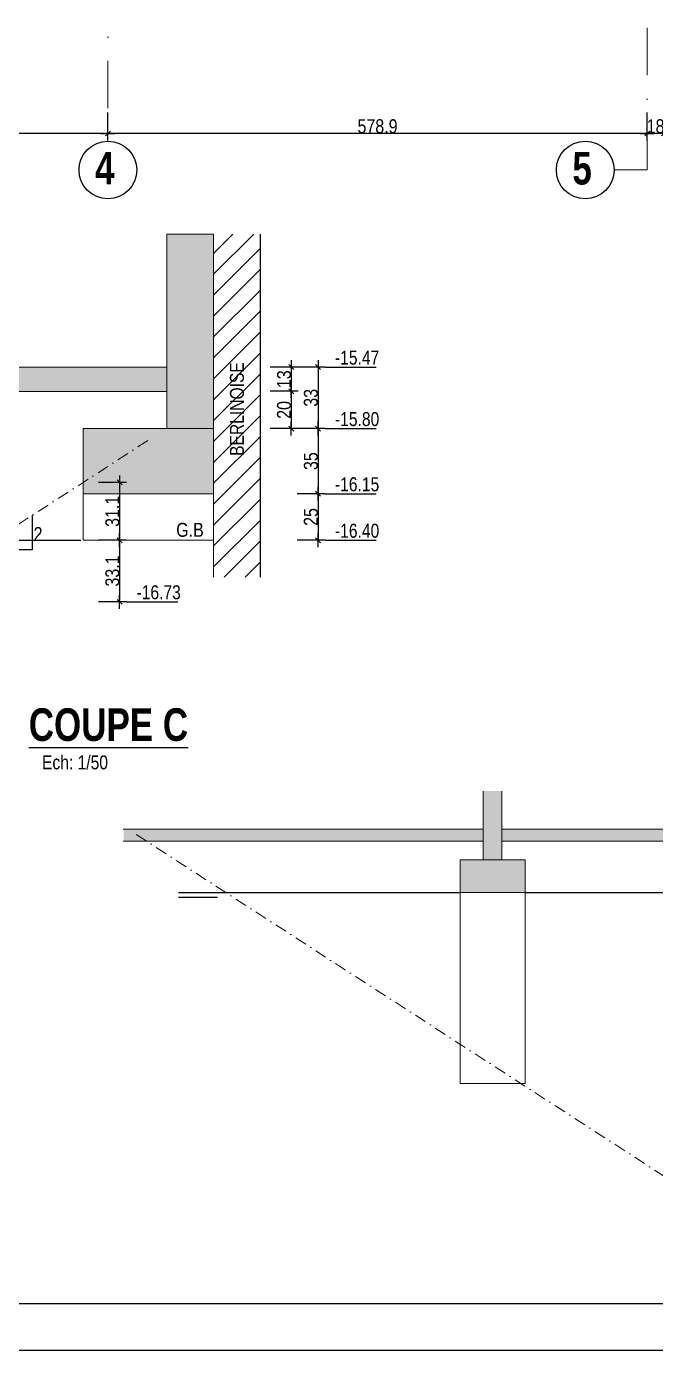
# Model space of a CAD drawing. Header units: centimetres. Extents: x 27441 to 36330, y -3271 to 929.
# Drawn here: x 29598 to 30273, y -3271 to -1849 of the extents above; entities that cross this region are included whole.
import ezdxf
from ezdxf.enums import TextEntityAlignment as Align

# ---------------------------------------------------------------- set-up
doc = ezdxf.new("R2010")
doc.units = ezdxf.units.CM
doc.header["$PDMODE"] = 1
doc.header["$PDSIZE"] = -2
doc.linetypes.add('TIRETPTX2', pattern=[50.8, 25.4, -12.7, 0, -12.7])
doc.layers.get('0').update_dxf_attribs({"lineweight": 18, "true_color": 0x848484})
for name, color, linetype in [('01_cote_gen', 4, 'Continuous'), ('01_linteaux', 2, 'Continuous'), ('01_poch_BN', 9, 'Continuous'), ('01_poch_murs', 253, 'Continuous'), ('01_texte', 230, 'Continuous'), ('AA_COTES', 2, 'Continuous')]:
    doc.layers.add(name, color=color, linetype=linetype)
doc.layers.add('01_murs_coup', color=5, linetype='Continuous', lineweight=60)
doc.layers.add('01_tram_axes', color=2, linetype='TIRETPTX2', lineweight=9)
doc.styles.add('Arial Narrow', font='ARIALN.TTF')
doc.styles.add('impact', font='impact.ttf')
doc.styles.add('MATTE_TXT', font='arial.ttf')
doc.styles.add('STYLE2', font='ARIALN.TTF')
doc.dimstyles.new('JB25', dxfattribs={"dimscale": 0.1, "dimtxt": 150, "dimasz": 15, "dimexe": 0.1, "dimexo": 0.1, "dimgap": 0.09, "dimtad": 1, "dimdec": 1, "dimlfac": 0.5, "dimdsep": 46, "dimtxsty": 'STYLE2', "dimblk1": 'BOND_G', "dimblk2": 'BOND_D', "dimsah": 1, "dimcen": 1.5, "dimdle": 0.01, "dimse1": 1, "dimse2": 1, "dimclrd": 4, "dimclre": 2, "dimclrt": 6, "dimazin": 2, "dimtfac": 2.333333, "dimtdec": 1, "dimtix": 1, "dimtmove": 2, "dimatfit": 3, "dimldrblk": 'BOND_G', "dimfxl": 1, "dimtolj": 1, "dimtzin": 0, "dimarcsym": 0})
doc.dimstyles.new('JB50', dxfattribs={"dimscale": 0.1, "dimtxt": 150, "dimasz": 15, "dimexe": 0.1, "dimexo": 0.1, "dimgap": 0.09, "dimtad": 1, "dimdec": 1, "dimdsep": 46, "dimtxsty": 'STYLE2', "dimblk1": 'BOND_G', "dimblk2": 'BOND_D', "dimsah": 1, "dimcen": 1.5, "dimdle": 0.01, "dimse1": 1, "dimse2": 1, "dimclrd": 4, "dimclre": 2, "dimclrt": 6, "dimazin": 2, "dimtfac": 2.333333, "dimtdec": 1, "dimtix": 1, "dimtmove": 2, "dimatfit": 3, "dimldrblk": 'BOND_G', "dimfxl": 1, "dimtolj": 1, "dimtzin": 0, "dimarcsym": 0})

# ---------------------------------------------------------------- blocks, each defined once
blk = doc.blocks.new('BOND_G')
at = {"layer": 'AA_COTES', "color": 0}
for p, q in [((0, -5), (0, 15)), ((5, 0), (-5, 0)), ((1.77, 1.77), (-1.77, -1.77))]:
    blk.add_line(p, q, dxfattribs=at)
blk = doc.blocks.new('BOND_D')
at = {"layer": 'AA_COTES', "color": 0}
for p, q in [((5, 0), (-5, 0)), ((-1.77, -1.77), (1.77, 1.77)), ((0, 5), (0, -15))]:
    blk.add_line(p, q, dxfattribs=at)
blk = doc.blocks.new('*D1222')
at = {"layer": '01_cote_gen', "color": 4, "lineweight": -2, "transparency": 16777216}
blk.add_line((30280.9, -1963.5), (30265.9, -1963.5), dxfattribs=at)
at = {"layer": 'Defpoints', "color": 0, "lineweight": 0, "transparency": 16777216}
for p in [(30282.4, -1931), (30264.4, -1935.7), (30264.4, -1963.5)]:
    blk.add_point(p, dxfattribs=at)
at = {"layer": '01_cote_gen', "color": 4, "lineweight": -2, "transparency": 16777216, "xscale": 1.5, "yscale": 1.5, "zscale": 1.5, "rotation": 180}
blk.add_blockref('BOND_D', (30264.4, -1963.5), dxfattribs=at)
at = {"layer": '01_cote_gen', "color": 4, "lineweight": -2, "transparency": 16777216, "xscale": 1.5, "yscale": 1.5, "zscale": 1.5}
blk.add_blockref('BOND_G', (30282.4, -1963.5), dxfattribs=at)
at = {"layer": '01_cote_gen', "color": 6, "lineweight": 0, "transparency": 16777216, "insert": (30273.4, -1955.8), "char_height": 15, "attachment_point": 5, "style": 'STYLE2'}
blk.add_mtext('\\A1;18', dxfattribs=at)
blk = doc.blocks.new('*D898')
at = {"layer": '01_cote_gen', "color": 4, "lineweight": -2, "transparency": 16777216}
blk.add_line((30262.9, -1963.5), (29686.9, -1963.5), dxfattribs=at)
at = {"layer": 'Defpoints', "color": 0, "lineweight": 0, "transparency": 16777216}
for p in [(29685.4, -1902.6), (30264.4, -1935.7), (29685.4, -1963.5)]:
    blk.add_point(p, dxfattribs=at)
at = {"layer": '01_cote_gen', "color": 4, "lineweight": -2, "transparency": 16777216, "xscale": 1.5, "yscale": 1.5, "zscale": 1.5, "rotation": 180}
blk.add_blockref('BOND_D', (29685.4, -1963.5), dxfattribs=at)
at = {"layer": '01_cote_gen', "color": 4, "lineweight": -2, "transparency": 16777216, "xscale": 1.5, "yscale": 1.5, "zscale": 1.5}
blk.add_blockref('BOND_G', (30264.4, -1963.5), dxfattribs=at)
at = {"layer": '01_cote_gen', "color": 6, "lineweight": 0, "transparency": 16777216, "insert": (29974.9, -1955.8), "char_height": 15, "attachment_point": 5, "style": 'STYLE2'}
blk.add_mtext('\\A1;578.9', dxfattribs=at)
blk = doc.blocks.new('*D1223')
at = {"layer": '01_cote_gen', "color": 4, "lineweight": -2, "transparency": 16777216}
blk.add_line((29683.9, -1963.5), (29076.9, -1963.5), dxfattribs=at)
at = {"layer": 'Defpoints', "color": 0, "lineweight": 0, "transparency": 16777216}
for p in [(29685.4, -1933.3), (29075.4, -1963.5), (29075.4, -1963.5)]:
    blk.add_point(p, dxfattribs=at)
at = {"layer": '01_cote_gen', "color": 4, "lineweight": -2, "transparency": 16777216, "xscale": 1.5, "yscale": 1.5, "zscale": 1.5, "rotation": 180}
blk.add_blockref('BOND_D', (29075.4, -1963.5), dxfattribs=at)
at = {"layer": '01_cote_gen', "color": 4, "lineweight": -2, "transparency": 16777216, "xscale": 1.5, "yscale": 1.5, "zscale": 1.5}
blk.add_blockref('BOND_G', (29685.4, -1963.5), dxfattribs=at)
at = {"layer": '01_cote_gen', "color": 6, "lineweight": 0, "transparency": 16777216, "insert": (29380.4, -1955.8), "char_height": 15, "attachment_point": 5, "style": 'STYLE2'}
blk.add_mtext('\\A1;610', dxfattribs=at)
blk = doc.blocks.new('*D1281')
at = {"layer": '01_cote_gen', "color": 4, "lineweight": -2, "transparency": 16777216}
blk.add_line((29911.1, -2281.9), (29911.1, -2348.9), dxfattribs=at)
at = {"layer": 'Defpoints', "color": 0, "lineweight": 0, "transparency": 16777216}
for p in [(29874.9, -2280.4), (29874.9, -2350.4), (29911.1, -2350.4)]:
    blk.add_point(p, dxfattribs=at)
at = {"layer": '01_cote_gen', "color": 4, "lineweight": -2, "transparency": 16777216, "xscale": 1.5, "yscale": 1.5, "zscale": 1.5}
for name, p, rotation in [('BOND_G', (29911.1, -2280.4), 90), ('BOND_D', (29911.1, -2350.4), 270)]:
    blk.add_blockref(name, p, dxfattribs=dict(at, rotation=rotation))
at = {"layer": '01_cote_gen', "color": 6, "lineweight": 0, "transparency": 16777216, "insert": (29903.4, -2315.4), "char_height": 15, "attachment_point": 5, "rotation": 90, "style": 'STYLE2'}
blk.add_mtext('\\A1;35', dxfattribs=at)
blk = doc.blocks.new('*D1282')
at = {"layer": '01_cote_gen', "color": 4, "lineweight": -2, "transparency": 16777216}
blk.add_line((29911.1, -2215.9), (29911.1, -2278.9), dxfattribs=at)
at = {"layer": 'Defpoints', "color": 0, "lineweight": 0, "transparency": 16777216}
for p in [(29895.1, -2214.4), (29888.6, -2280.4), (29911.1, -2280.4)]:
    blk.add_point(p, dxfattribs=at)
at = {"layer": '01_cote_gen', "color": 4, "lineweight": -2, "transparency": 16777216, "xscale": 1.5, "yscale": 1.5, "zscale": 1.5}
for name, p, rotation in [('BOND_G', (29911.1, -2214.4), 90), ('BOND_D', (29911.1, -2280.4), 270)]:
    blk.add_blockref(name, p, dxfattribs=dict(at, rotation=rotation))
at = {"layer": '01_cote_gen', "color": 6, "lineweight": 0, "transparency": 16777216, "insert": (29903.4, -2247.4), "char_height": 15, "attachment_point": 5, "rotation": 90, "style": 'STYLE2'}
blk.add_mtext('\\A1;33', dxfattribs=at)
blk = doc.blocks.new('*D1283')
at = {"layer": '01_cote_gen', "color": 4, "lineweight": -2, "transparency": 16777216}
blk.add_line((29882.3, -2215.9), (29882.3, -2238.9), dxfattribs=at)
at = {"layer": 'Defpoints', "color": 0, "lineweight": 0, "transparency": 16777216}
for p in [(29850.3, -2214.4), (29850.3, -2240.4), (29882.3, -2240.4)]:
    blk.add_point(p, dxfattribs=at)
at = {"layer": '01_cote_gen', "color": 4, "lineweight": -2, "transparency": 16777216, "xscale": 1.5, "yscale": 1.5, "zscale": 1.5}
for name, p, rotation in [('BOND_G', (29882.3, -2214.4), 90), ('BOND_D', (29882.3, -2240.4), 270)]:
    blk.add_blockref(name, p, dxfattribs=dict(at, rotation=rotation))
at = {"layer": '01_cote_gen', "color": 6, "lineweight": 0, "transparency": 16777216, "insert": (29874.6, -2227.4), "char_height": 15, "attachment_point": 5, "rotation": 90, "style": 'STYLE2'}
blk.add_mtext('\\A1;13', dxfattribs=at)
blk = doc.blocks.new('*D1284')
at = {"layer": '01_cote_gen', "color": 4, "lineweight": -2, "transparency": 16777216}
blk.add_line((29882.3, -2241.9), (29882.3, -2278.9), dxfattribs=at)
at = {"layer": 'Defpoints', "color": 0, "lineweight": 0, "transparency": 16777216}
for p in [(29843.1, -2240.4), (29843.1, -2280.4), (29882.3, -2280.4)]:
    blk.add_point(p, dxfattribs=at)
at = {"layer": '01_cote_gen', "color": 4, "lineweight": -2, "transparency": 16777216, "xscale": 1.5, "yscale": 1.5, "zscale": 1.5}
for name, p, rotation in [('BOND_G', (29882.3, -2240.4), 90), ('BOND_D', (29882.3, -2280.4), 270)]:
    blk.add_blockref(name, p, dxfattribs=dict(at, rotation=rotation))
at = {"layer": '01_cote_gen', "color": 6, "lineweight": 0, "transparency": 16777216, "insert": (29874.6, -2260.4), "char_height": 15, "attachment_point": 5, "rotation": 90, "style": 'STYLE2'}
blk.add_mtext('\\A1;20', dxfattribs=at)
blk = doc.blocks.new('*D1292')
at = {"layer": '01_cote_gen', "color": 4, "lineweight": -2, "transparency": 16777216}
blk.add_line((29911.1, -2351.9), (29911.1, -2398.9), dxfattribs=at)
at = {"layer": 'Defpoints', "color": 0, "lineweight": 0, "transparency": 16777216}
for p in [(29792.4, -2350.4), (29792.4, -2400.4), (29911.1, -2400.4)]:
    blk.add_point(p, dxfattribs=at)
at = {"layer": '01_cote_gen', "color": 4, "lineweight": -2, "transparency": 16777216, "xscale": 1.5, "yscale": 1.5, "zscale": 1.5}
for name, p, rotation in [('BOND_G', (29911.1, -2350.4), 90), ('BOND_D', (29911.1, -2400.4), 270)]:
    blk.add_blockref(name, p, dxfattribs=dict(at, rotation=rotation))
at = {"layer": '01_cote_gen', "color": 6, "lineweight": 0, "transparency": 16777216, "insert": (29903.4, -2375.4), "char_height": 15, "attachment_point": 5, "rotation": 90, "style": 'STYLE2'}
blk.add_mtext('\\A1;25', dxfattribs=at)
blk = doc.blocks.new('*D1293')
at = {"layer": '01_cote_gen', "color": 4, "lineweight": -2, "transparency": 16777216}
blk.add_line((29698, -2339.8), (29698, -2398.9), dxfattribs=at)
at = {"layer": 'Defpoints', "color": 0, "lineweight": 0, "transparency": 16777216}
for p in [(29658.8, -2338.3), (29681.1, -2400.4), (29698, -2400.4)]:
    blk.add_point(p, dxfattribs=at)
at = {"layer": '01_cote_gen', "color": 4, "lineweight": -2, "transparency": 16777216, "xscale": 1.5, "yscale": 1.5, "zscale": 1.5}
for name, p, rotation in [('BOND_G', (29698, -2338.3), 90), ('BOND_D', (29698, -2400.4), 270)]:
    blk.add_blockref(name, p, dxfattribs=dict(at, rotation=rotation))
at = {"layer": '01_cote_gen', "color": 6, "lineweight": 0, "transparency": 16777216, "insert": (29690.3, -2369.3), "char_height": 15, "attachment_point": 5, "rotation": 90, "style": 'STYLE2'}
blk.add_mtext('\\A1;31.1', dxfattribs=at)
blk = doc.blocks.new('*D1294')
at = {"layer": '01_cote_gen', "color": 4, "lineweight": -2, "transparency": 16777216}
blk.add_line((29698, -2401.9), (29698, -2465), dxfattribs=at)
at = {"layer": 'Defpoints', "color": 0, "lineweight": 0, "transparency": 16777216}
for p in [(29675.5, -2400.4), (29570.8, -2466.5), (29698, -2466.5)]:
    blk.add_point(p, dxfattribs=at)
at = {"layer": '01_cote_gen', "color": 4, "lineweight": -2, "transparency": 16777216, "xscale": 1.5, "yscale": 1.5, "zscale": 1.5}
for name, p, rotation in [('BOND_G', (29698, -2400.4), 90), ('BOND_D', (29698, -2466.5), 270)]:
    blk.add_blockref(name, p, dxfattribs=dict(at, rotation=rotation))
at = {"layer": '01_cote_gen', "color": 6, "lineweight": 0, "transparency": 16777216, "insert": (29690.3, -2433.4), "char_height": 15, "attachment_point": 5, "rotation": 90, "style": 'STYLE2'}
blk.add_mtext('\\A1;33.1', dxfattribs=at)

msp = doc.modelspace()

# ---------------------------------------------------------------- hatches: boundary and pattern name
at = {"layer": '01_poch_BN', "lineweight": 0}
h = msp.add_hatch(color=256, dxfattribs=at)
h.dxf.hatch_style = 1
h.paths.add_polyline_path([(28676.86, -2071.5), (28640.86, -2071.5), (28640.86, -2434.45), (28676.86, -2434.45)])
h.paths.add_polyline_path([(29138.86, -2434.45), (28640.86, -2434.45), (28640.86, -2514.45), (29138.86, -2514.45)])
h.paths.add_polyline_path([(29078.86, -2214.45), (29062.86, -2214.45), (29062.86, -2226.45), (29046.86, -2226.45), (29046.86, -2434.45), (29078.86, -2434.45)])
h.paths.add_polyline_path([(29372.79, -2214.45), (29078.86, -2214.45), (29078.86, -2240.45), (29372.79, -2240.45)])
h.paths.add_polyline_path([(29408.79, -2214.45), (29372.79, -2214.45), (29372.79, -2240.45), (29372.79, -2280.45), (29408.79, -2280.45)])
h.paths.add_polyline_path([(29748.79, -2214.45), (29408.79, -2214.45), (29408.79, -2240.45), (29748.79, -2240.45)])
h.paths.add_polyline_path([(29798.79, -2071.5), (29748.79, -2071.5), (29748.79, -2280.45), (29798.79, -2280.45)])
h.paths.add_polyline_path([(29798.79, -2280.45), (29748.79, -2280.45), (29658.79, -2280.45), (29658.79, -2350.45), (29798.79, -2350.45)])
h.paths.add_polyline_path([(29460.79, -2280.45), (29320.79, -2280.45), (29320.79, -2350.45), (29460.79, -2350.45)])
h.paths.add_polyline_path([(28860.82, -2515.87), (28916.02, -2515.87), (28916.02, -2492.89), (28860.82, -2492.89)], flags=9)
h = msp.add_hatch(color=256, dxfattribs=at)
h.dxf.hatch_style = 1
h.paths.add_polyline_path([(30088.3, -2710.76), (29702.32, -2710.76), (29702.32, -2723.76), (30088.3, -2723.76)])
h.paths.add_polyline_path([(30108.3, -2669.84), (30088.3, -2669.84), (30088.3, -2743.76), (30108.3, -2743.76)])
h.paths.add_polyline_path([(30133.43, -2743.76), (30063.43, -2743.76), (30063.43, -2778.76), (30133.43, -2778.76)])
h.paths.add_polyline_path([(30283.03, -2710.76), (30108.3, -2710.76), (30108.3, -2723.76), (30283.03, -2723.76)])
h.paths.add_polyline_path([(30477.69, -2710.76), (30368.03, -2710.76), (30283.03, -2710.76), (30283.03, -2723.76), (30283.03, -3043.76), (30303.03, -3043.76), (30303.03, -2730.76), (30368.03, -2730.76), (30368.03, -3043.76), (30388.03, -3043.76), (30388.03, -2730.76), (30477.69, -2730.76)])
h.paths.add_polyline_path([(30403.03, -3043.76), (30353.03, -3043.76), (30353.03, -3078.76), (30403.03, -3078.76)])
h.paths.add_polyline_path([(30353.03, -3043.76), (30283.03, -3043.76), (30283.03, -3078.76), (30353.03, -3078.76)])
h.paths.add_polyline_path([(30477.69, -3010.76), (30388.03, -3010.76), (30388.03, -3023.76), (30477.69, -3023.76)], flags=17)
at = {"layer": '01_poch_murs', "lineweight": 0}
h = msp.add_hatch(dxfattribs=at)
h.set_pattern_fill('ANSI31', color=256, scale=5)
h.set_pattern_definition([(45, (964.997, -8161.073), (-11.22532, 11.22532), [])])
h.paths.add_polyline_path([(29848.79, -2071.5), (29798.79, -2071.5), (29798.79, -2440), (29848.79, -2440)])
h.paths.add_polyline_path([(29835.64, -2313.67), (29835.64, -2205.29), (29812.36, -2205.29), (29812.36, -2313.67)], flags=24)

# ---------------------------------------------------------------- linework, layer by layer
at = {"lineweight": 0}
msp.add_line((29748.79, -2071.5), (29798.79, -2071.5), dxfattribs=at)
at = {"layer": '01_cote_gen'}
msp.add_line((31824.58, -3270.69), (28490.72, -3270.69), dxfattribs=at)
at = {"layer": '01_linteaux'}
for p, q in [((29848.79, -2071.5), (29848.79, -2440)), ((29656.48, -2400.65), (29570.79, -2400.65)), ((29761.11, -2778.76), (30063.43, -2778.76)), ((29761.11, -2783.76), (29803.02, -2783.76)), ((30133.43, -2778.76), (30283.03, -2778.76))]:
    msp.add_line(p, q, dxfattribs=at)
at = {"layer": '01_murs_coup', "lineweight": 18}
for p, q in [((29748.79, -2071.5), (29748.79, -2280.45)), ((29798.79, -2071.5), (29798.79, -2440)), ((29748.79, -2214.45), (29062.86, -2214.45)), ((29748.79, -2240.45), (29408.79, -2240.45)), ((29658.79, -2400.39), (29658.79, -2280.45)), ((29658.79, -2280.45), (29798.79, -2280.45)), ((29798.79, -2350.45), (29658.79, -2350.45)), ((29798.79, -2400.39), (29658.79, -2400.39)), ((30088.3, -2743.76), (30088.3, -2669.84)), ((30108.3, -2743.76), (30108.3, -2669.84)), ((30088.3, -2710.76), (29701.78, -2710.76)), ((30368.03, -2710.76), (30108.3, -2710.76)), ((30088.3, -2723.76), (29701.78, -2723.76)), ((30283.03, -2723.76), (30108.3, -2723.76)), ((30063.43, -2983.96), (30063.43, -2743.76)), ((30063.43, -2743.76), (30133.43, -2743.76)), ((30133.43, -2983.96), (30133.43, -2743.76)), ((30063.43, -2778.76), (30133.43, -2778.76)), ((30063.43, -2983.96), (30133.43, -2983.96))]:
    msp.add_line(p, q, dxfattribs=at)
at = {"layer": '01_texte'}
for p, q in [((29918.55, -2214.45), (29973.6, -2214.45)), ((29918.55, -2280.45), (29973.6, -2280.45)), ((29918.55, -2350.45), (29973.6, -2350.45)), ((29604.18, -2373.65), (29604.18, -2410.76)), ((29918.55, -2400.39), (29973.6, -2400.39)), ((29604.18, -2410.76), (29546.87, -2410.76)), ((29705.47, -2466.5), (29760.51, -2466.5)), ((31774.58, -3220.69), (28490.72, -3220.69))]:
    msp.add_line(p, q, dxfattribs=at)
for centre in [(29685.45, -2002.64), (30197.86, -2002.64)]:
    msp.add_circle(centre, 30.98, dxfattribs=at)
at = {"layer": '01_tram_axes', "ltscale": 2}
for p, q in [((30264.37, -2002.64), (30264.37, 828.27)), ((29685.45, -1936.39), (29685.45, 797.29)), ((30228.84, -2002.64), (30264.37, -2002.64))]:
    msp.add_line(p, q, dxfattribs=at)
at = {"layer": '01_tram_axes', "ltscale": 0.5}
for p, q in [((29460.79, -2466.5), (29729.73, -2292.35)), ((30283.03, -3083.76), (29713.18, -2714.77))]:
    msp.add_line(p, q, dxfattribs=at)

# ---------------------------------------------------------------- texts
at = {"layer": '01_texte', "style": 'impact'}
for s, p in [('4', (29682.11, -2000.76)), ('5', (30194.52, -2000.76))]:
    msp.add_text(s, height=35, dxfattribs=at).set_placement(p, align=Align.MIDDLE_CENTER)
at = {"layer": '01_texte', "style": 'MATTE_TXT', "width": 0.8}
for s, p in [('-15.47', (29952.99, -2216.22)), ('-15.80', (29952.99, -2282.22)), ('-16.15', (29952.99, -2352.22)), ('-16.40', (29952.99, -2402.17)), ('-16.73', (29739.91, -2468.27)), ('Ech: 1/50', (29650.13, -2650.96))]:
    msp.add_text(s, height=15, dxfattribs=at).set_placement(p, align=Align.BOTTOM_CENTER)
msp.add_text('BERLINOISE', height=15, rotation=90, dxfattribs=at).set_placement((29835.95, -2259.48), align=Align.BOTTOM_CENTER)
at = {"layer": '01_texte', "style": 'Arial Narrow'}
for s, p in [('2', (29605.66, -2401.25)), ('G.B', (29758.73, -2396.7))]:
    msp.add_text(s, height=15, dxfattribs=at).set_placement(p)
at = {"layer": '01_texte', "style": 'impact'}
msp.add_text('%%UCOUPE C', height=35, dxfattribs=at).set_placement((29686.01, -2626.4), align=Align.BOTTOM_CENTER)

# ---------------------------------------------------------------- dimensions: what is measured, and where the dimension line sits
at = {"layer": '01_cote_gen', "lineweight": 0}
for base, p1, p2, picture, middle in [((29685.45, -1963.47), (30264.37, -1935.65), (29685.45, -1902.63), '*D898', (29974.91, -1955.81)), ((29075.45, -1963.47), (29685.45, -1933.3), (29075.45, -1963.47), '*D1223', (29380.45, -1955.81)), ((30264.37, -1963.47), (30282.37, -1930.96), (30264.37, -1935.65), '*D1222', (30273.37, -1955.81))]:
    dim = msp.add_linear_dim(base=base, p1=p1, p2=p2, dimstyle='JB50', dxfattribs=at)
    dim.commit()
    dim.dimension.update_dxf_attribs({"geometry": picture, "text_midpoint": middle})
for base, p1, p2, picture, middle in [((29882.26, -2240.45), (29850.28, -2214.45), (29850.28, -2240.45), '*D1283', (29874.6, -2227.45)), ((29911.05, -2280.45), (29895.06, -2214.45), (29888.55, -2280.45), '*D1282', (29903.38, -2247.45)), ((29882.26, -2280.45), (29843.08, -2240.45), (29843.08, -2280.45), '*D1284', (29874.6, -2260.45)), ((29911.05, -2350.45), (29874.89, -2280.45), (29874.89, -2350.45), '*D1281', (29903.38, -2315.45)), ((29697.97001081, -2400.39087054), (29658.78901555, -2338.29087054), (29681.09066031, -2400.39087054), '*D1293', (29690.302416, -2369.34087054)), ((29911.05, -2400.39), (29792.44, -2350.45), (29792.44, -2400.39), '*D1292', (29903.38, -2375.42)), ((29697.97, -2466.5), (29675.47, -2400.39), (29570.79, -2466.5), '*D1294', (29690.3, -2433.44))]:
    dim = msp.add_linear_dim(base=base, p1=p1, p2=p2, angle=90, dimstyle='JB25', dxfattribs=at)
    dim.commit()
    dim.dimension.update_dxf_attribs({"geometry": picture, "text_midpoint": middle})

doc.saveas('drawing.dxf')
